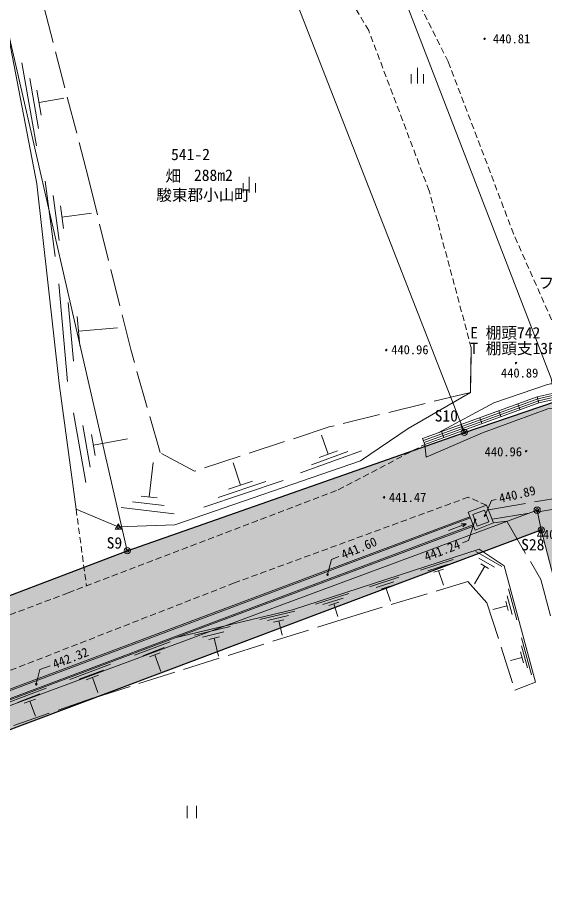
# Model space of a CAD drawing. Units: millimetres, scale not verified. Extents: x 5000 to 205306, y 4475 to 281715.
# Drawn here: x 138922 to 160045, y 36250 to 70959 of the extents above; entities that cross this region are included whole.
import ezdxf
from ezdxf.enums import TextEntityAlignment as Align

# ---------------------------------------------------------------- set-up
doc = ezdxf.new("R2010")
doc.units = ezdxf.units.MM
doc.header["$LTSCALE"] = 250
doc.header["$PDMODE"] = 32
doc.header["$PDSIZE"] = 125
doc.linetypes.add('DASHED', pattern=[7.5, 6, -1.5])
doc.linetypes.add('USER3', pattern=[1.5, 1, -0.5])
for name, color, linetype, lineweight in [('プロットマーク', 5, 'Continuous', 13), ('ベクトルデータ', 30, 'Continuous', 13), ('地番名', 30, 'Continuous', 13), ('汎用Layer', 7, 'Continuous', 13), ('測量図', 6, 'Continuous', 25), ('点名', 6, 'Continuous', 13), ('独標', 7, 'Continuous', 13), ('現況', 7, 'Continuous', 13)]:
    doc.layers.add(name, color=color, linetype=linetype, lineweight=lineweight)
for name, color, linetype in [('地目', 30, 'Continuous'), ('地積', 30, 'Continuous'), ('所有者', 30, 'Continuous'), ('道・水路', 254, 'Continuous')]:
    doc.layers.add(name, color=color, linetype=linetype)
doc.styles.add('ＭＳ ゴシック', font='')
doc.styles.add('ＭＳ 明朝', font='')
doc.styles.get('ＭＳ ゴシック').set_extended_font_data('MS Gothic')
doc.styles.get('ＭＳ 明朝').set_extended_font_data('MS Mincho')

msp = doc.modelspace()

# ---------------------------------------------------------------- hatches: boundary and pattern name
at = {"layer": '独標'}
for points in [[(157613.8, 70099, 0.41422), (157643.8, 70069, 0.41422)], [(153672.7, 57627.5, 0.41422), (153702.7, 57597.5, 0.41422)], [(158873.1, 57110.7, 0.41422), (158903.1, 57080.7, 0.41422)], [(159278.8, 53576.1, 0.41422), (159308.8, 53546.1, 0.41422)], [(157622.2, 50992.1, 0.41422), (157652.2, 50962.1, 0.41422)]]:
    msp.add_hatch(color=256, dxfattribs=at).paths.add_polyline_path(points)
h = msp.add_hatch(color=256, dxfattribs=at)
edge = h.paths.add_edge_path()
edge.add_ellipse((153612.2, 51727.4), major_axis=(23, 19.3), ratio=1, start_angle=140, end_angle=-40)
h = msp.add_hatch(color=256, dxfattribs=at)
edge = h.paths.add_edge_path()
edge.add_ellipse((157258.2, 50820.9), major_axis=(23, 19.3), ratio=1, start_angle=140, end_angle=-40)
h = msp.add_hatch(color=256, dxfattribs=at)
edge = h.paths.add_edge_path()
edge.add_ellipse((151348.5, 48631.3), major_axis=(23, 19.3), ratio=1, start_angle=140.00079, end_angle=-40.00079)
h = msp.add_hatch(color=256, dxfattribs=at)
edge = h.paths.add_edge_path()
edge.add_ellipse((139680.6, 44237.2), major_axis=(23, 19.3), ratio=1, start_angle=140, end_angle=-40)
at = {"layer": '道・水路'}
for color, points in [(256, [(129191, 124211.6), (130981.9, 124310.5), (133649.5, 124448.6), (161326.6, 125956.5), (172380.1, 125739.2), (175068.9, 125753.2), (190022.7, 125498.8), (196623.1, 125929.6), (202005.1, 126428.9), (202005.1, 117113.2), (201288.5, 117070.1), (201029.4, 118038), (192212.3, 119262.8), (189616.5, 118700.8), (165724.3, 119295.8), (153188, 118923), (138192.6, 117935.6), (131377.7, 117415.3), (118886, 116575.5), (110602.4, 116058.6), (73473.8, 113603), (73518.7, 112808.3), (73396.6, 112800.5), (72971.3, 112182.7), (71362, 109845.1), (70823.3, 109062.7), (70680.8, 101076.1), (70261.1, 94545.4), (66929.1, 20630.6), (69957.6, 21809.8), (108771.4, 36437.2), (143328, 49589.7), (156830, 54332.2), (159745.1, 51213.3), (117587.2, 35591), (55567.9, 12897.4), (53734.1, 12140.8), (38185.3, 5704.1), (34928.9, 5704.1), (34328.5, 8117.7), (54647.1, 16455.1), (62550.2, 19373.3), (63908.9, 23521.7), (64643.2, 46960.2), (64843.9, 52456.5), (67043.2, 101910.3), (67024.8, 102977.7), (65898.6, 112058.1), (63950, 110780.8), (59350.4, 108134.2), (52596, 102601.8), (47040.1, 98966.2), (43860.5, 98011.4), (38899.8, 97124.6), (26990.7, 94712.6), (26616.7, 97619.3), (38699.5, 100028.3), (42755.1, 100710.8), (46959.8, 102126.5), (51319.8, 105229.7), (60229.7, 112154.8), (61619.1, 113226.2), (68253.5, 117098), (69636.1, 119433), (72762.1, 126783), (79650.2, 142745.7), (82511.3, 142745.7), (75834.2, 126947.8), (75471, 126110.7), (73258.7, 120992)]), (256, [(202005.1, 63376.5), (200388.5, 62926.6), (173382.3, 55638.9), (173065.2, 55460.1), (162490.7, 52095.9), (161572.2, 51854.9), (167359.7, 29183.4), (165609.2, 28538.4), (159910.2, 50421.1), (159745.1, 51213.3), (156830, 54332.2), (160482.1, 55572.8), (202005.1, 68297)]), (7, [(117587.2, 35591), (159745.1, 51213.3), (159910.2, 50421.1), (127643.5, 38302.4), (71890.9, 17879.5), (70179.2, 17243.1), (55843.5, 12034.3), (55567.9, 12897.4)])]:
    msp.add_hatch(color=color, dxfattribs=at).paths.add_polyline_path(points)

# ---------------------------------------------------------------- linework, layer by layer
at = {"layer": 'プロットマーク'}
msp.add_lwpolyline([(142841.4, 50452.2), (143091.4, 50452.2), (142966.4, 50668.7)], close=True, dxfattribs=at)
at = {"layer": 'プロットマーク', "color": 6}
for centre in [(156830, 54332.2), (159745.1, 51213.3), (159910.2, 50421.1), (143328, 49589.7)]:
    msp.add_circle(centre, 125, dxfattribs=at)
for p in [(156830, 54332.2), (159745.1, 51213.3), (159910.2, 50421.1), (143328, 49589.7)]:
    msp.add_point(p, dxfattribs=at)
at = {"layer": 'プロットマーク'}
msp.add_point((142966.4, 50543.7), dxfattribs=at)
at = {"layer": 'ベクトルデータ', "color": 171}
for points in [[(158249.6, 96972.1), (133143.3, 94361), (137215.5, 75930.5), (137904.8, 73186.5), (143328, 49589.7)], [(145199.7, 95614.9), (160329.8, 56417.7), (160482.1, 55572.8)], [(156830, 54332.2), (148525.2, 75617.2), (137903.4, 73186.2)], [(197933.2, 66793.2), (160482.1, 55572.8), (156830, 54332.2), (143328, 49589.7), (108771.4, 36437.2), (69957.6, 21809.8), (66929.1, 20630.6)]]:
    msp.add_lwpolyline(points, dxfattribs=at)
at = {"layer": 'ベクトルデータ'}
for points in [[(159745.1, 51213.3), (117587.2, 35591), (55567.9, 12897.4), (53734.1, 12140.8), (38185.3, 5704.1)], [(159745.1, 51213.3), (159910.2, 50421.1), (165609.2, 28538.4)], [(159910.2, 50421.1), (127643.5, 38302.4), (71890.9, 17879.5), (70179.2, 17243.1), (55843.5, 12034.3)]]:
    msp.add_lwpolyline(points, dxfattribs=at)
at = {"layer": '汎用Layer'}
for p, q in [((154945.4, 68312.6), (154945.4, 68937.6)), ((154695.4, 68687.6), (154695.4, 68312.6)), ((155195.4, 68687.6), (155195.4, 68312.6)), ((148211.2, 63944.6), (148211.2, 64569.6)), ((147961.2, 64319.6), (147961.2, 63944.6)), ((148461.2, 64319.6), (148461.2, 63944.6)), ((145724.2, 38869.8), (145724.2, 39369.8)), ((146099.2, 38869.8), (146099.2, 39369.8))]:
    msp.add_line(p, q, dxfattribs=at)
at = {"layer": '測量図'}
for points in [[(69957.6, 21809.8), (108771.4, 36437.2), (143328, 49589.7), (156830, 54332.2), (160482.1, 55572.8), (160329.8, 56417.7), (173881.5, 60511.3), (184463.6, 63676.2), (177629.4, 87318.8), (170092.5, 81762), (164353.5, 90808.5), (158249.6, 96972.1), (155698.6, 99626.6), (144153.9, 111771.5), (139673.2, 111606.5), (130725.1, 110252.1), (118866.4, 109261.6), (110167.5, 110591.6), (89744.9, 111648.9)], [(70179.2, 17243.1), (71890.9, 17879.5), (127643.5, 38302.4), (159910.2, 50421.1)]]:
    msp.add_lwpolyline(points, dxfattribs=at)
at = {"layer": '独標'}
for points in [[(157613.8, 70099, 0.41422), (157643.8, 70069, 0.41422)], [(153672.7, 57627.5, 0.41422), (153702.7, 57597.5, 0.41422)], [(158873.1, 57110.7, 0.41422), (158903.1, 57080.7, 0.41422)], [(159278.8, 53576.1, 0.41422), (159308.8, 53546.1, 0.41422)], [(157622.2, 50992.1, 0.41422), (157652.2, 50962.1, 0.41422)]]:
    msp.add_lwpolyline(points, format="xyb", close=True, dxfattribs=at)
for points in [[(157652.2, 50992.1), (157921.1, 51604.1), (158096, 51645.8)], [(157258.2, 50820.9), (156990.9, 49999.2), (156757.7, 49910.3)], [(151348.5, 48631.3), (151499.6, 49235.4), (151799.5, 49360.3)], [(139680.6, 44237.2), (139828.4, 44826.1), (140233.8, 44981.6)]]:
    msp.add_lwpolyline(points, dxfattribs=at)
for centre, start, end in [((157643.8, 70099), 0, 180), ((153702.7, 57627.5), 0, 180), ((158903.1, 57110.7), 0, 180), ((159308.8, 53576.1), 0, 180), ((153612.2, 51727.4), 360, 180), ((153612.2, 51727.4), 180, 360), ((157652.2, 50992.1), 0, 180), ((157258.2, 50820.9), 359.99898, 180.00102), ((157258.2, 50820.9), 180, 360), ((151348.5, 48631.3), 0, 180), ((151348.5, 48631.3), 180.00079, 359.99921), ((139680.6, 44237.2), 359.99898, 180.00102), ((139680.6, 44237.2), 180, 360)]:
    msp.add_arc(centre, 30, start, end, dxfattribs=at)
at = {"layer": '現況', "linetype": 'DASHED'}
for p, q in [((141768, 64497.8), (139514.9, 73227.6)), ((141768, 64497.8), (143464.3, 57646.1)), ((157791.7, 51229.1), (160795.7, 51736.1)), ((157937.8, 50847.3), (160898.9, 51329.1))]:
    msp.add_line(p, q, dxfattribs=at)
at = {"layer": '現況'}
for p, q in [((139101.3, 69131.7), (139695.6, 65809.1)), ((139417.5, 68502.4), (139774.1, 66508.9)), ((139704, 68039.4), (139882.3, 67042.6)), ((139793.2, 67541), (140780, 67717.5)), ((140033.6, 64394.3), (140442.9, 61376.5)), ((140351.5, 63822.8), (140597.1, 62012.1)), ((140649, 63402.2), (140771.8, 62496.8)), ((140710.4, 62949.5), (141890.7, 63109.6)), ((140578.5, 60287.3), (140928.4, 56370.5)), ((140960.3, 59531.8), (141170.3, 57181.7)), ((141324.6, 58972.2), (141429.6, 57797.1)), ((141377.1, 58384.6), (142936.4, 58523.9)), ((161541.4, 56159.9), (159742.7, 55760.1)), ((159767.5, 55680.3), (161566.7, 56080.1)), ((159792.3, 55600.4), (161592, 56000.4)), ((159817.1, 55520.6), (161617.3, 55920.6)), ((159742.7, 55760.1), (155156.1, 54082.7)), ((155184.8, 54004.3), (159767.5, 55680.3)), ((155213.5, 53925.8), (159792.3, 55600.4)), ((159742.7, 55760.1), (159817.1, 55520.6)), ((155242.2, 53847.4), (159817.1, 55520.6)), ((155242.2, 53847.4), (159817.1, 55520.6)), ((158206, 55198.1), (158292.1, 54962.8)), ((158206, 55198.1), (158292.1, 54962.8)), ((158968.5, 55477), (159054.6, 55241.7)), ((158968.5, 55477), (159054.6, 55241.7)), ((141165.1, 55118.5), (141670.9, 52323.2)), ((157443.6, 54919.3), (157529.6, 54684)), ((157443.6, 54919.3), (157529.6, 54684)), ((141540.8, 54609.1), (141844.2, 52931.9)), ((156681.1, 54640.4), (156767.1, 54405.1)), ((156681.1, 54640.4), (156767.1, 54405.1)), ((141891.2, 54239.5), (142042.9, 53400.9)), ((151377.3, 53452.3), (151102.2, 54213.9)), ((155918.6, 54361.6), (156004.7, 54126.3)), ((155918.6, 54361.6), (156004.7, 54126.3)), ((141967, 53820.2), (143339.5, 54068.5)), ((155156.1, 54082.7), (155242.2, 53847.4)), ((155242.2, 53847.4), (155292.8, 53337.5)), ((150265.6, 52706.3), (152709.2, 53589.1)), ((150699.3, 53035.2), (152165.4, 53564.9)), ((151010.8, 53319.9), (151743.9, 53584.8)), ((144203.6, 51743.8), (144361.6, 53120)), ((147860.4, 52221.4), (147562.1, 53106.5)), ((146393.9, 51332.8), (149565.6, 52402)), ((146968.6, 51723.6), (148871.6, 52365.2)), ((147384.7, 52061), (148336.2, 52381.8)), ((143886.4, 51780.2), (144520.7, 51707.4)), ((143537.7, 51541.3), (144806.3, 51395.7)), ((143083.3, 51314.6), (145197.5, 51071.9)), ((156191.4, 50392.8), (156896.5, 50664.4)), ((156705.5, 50661.8), (156896.5, 50664.4)), ((156896.5, 50664.4), (156773.3, 50541.8)), ((158328.7, 48952.8), (157282.6, 49555.8)), ((158038.5, 48933), (157410.9, 49294.8)), ((156376.4, 49235.3), (155070.9, 48811.2)), ((156152.8, 49035.1), (155369.5, 48780.6)), ((157643.8, 48973.5), (157237.3, 48268.2)), ((157800.7, 48883.1), (157486.9, 49063.9)), ((155994.4, 48856.1), (155602.8, 48728.8)), ((155798.6, 48792.5), (155987.8, 48210.1)), ((154203.4, 48529.4), (153029.9, 48148.2)), ((154004.5, 48342.9), (153300.4, 48114.2)), ((153864.3, 48175.5), (153512.3, 48061.1)), ((153688.3, 48118.3), (153868.8, 47562.5)), ((158928.2, 46818.2), (158591.7, 48064.6)), ((152204.6, 47880.1), (150860.3, 47443.4)), ((151968.1, 47693.3), (151161.5, 47431.3)), ((158587.4, 47194.2), (158486.5, 47568.2)), ((158749.4, 47037.4), (158547.5, 47785.2)), ((151798.7, 47528.3), (151395.4, 47397.3)), ((151597.1, 47462.8), (151761, 46958.3)), ((158536.9, 47381.2), (157974.2, 47229.3)), ((150037.7, 47169.9), (148641.8, 46836.7)), ((149785.5, 46990.1), (148948, 46790.1)), ((147448.8, 46551.9), (146017.3, 46210.1)), ((149603.2, 46826.9), (149184.4, 46726.9)), ((149393.8, 46776.9), (149529.8, 46207.3)), ((147197.4, 46337.5), (146338.4, 46132.4)), ((145047.7, 45944.1), (143612.1, 45405.9)), ((147017.5, 46140.2), (146588, 46037.7)), ((146802.8, 46088.9), (146977.2, 45358.3)), ((159521, 44622.8), (159122.3, 46099.5)), ((144809.7, 45705.4), (143948.3, 45382.5)), ((144643.4, 45493.7), (144212.8, 45332.3)), ((159201.2, 45091), (159081.5, 45534)), ((159351.1, 44893.8), (159111.9, 45779.8)), ((144428.1, 45413), (144676.5, 44750.5)), ((159141.4, 45312.5), (158680.8, 45188.1)), ((142655.9, 45047.4), (141022.9, 44435.3)), ((142373.5, 44807), (141393.7, 44439.7)), ((142172.8, 44597.3), (141682.9, 44413.6)), ((141927.8, 44505.4), (142151.1, 43910)), ((140078.4, 44081.2), (138590, 43523.2)), ((159680, 44321.7), (158852.5, 44005.3)), ((139825.6, 43849.9), (138932.6, 43515.1)), ((139647.2, 43646.5), (139200.7, 43479.1)), ((139424, 43562.8), (139648.3, 42964.3))]:
    msp.add_line(p, q, dxfattribs=at)
at = {"layer": '現況', "linetype": 'USER3'}
msp.add_line((141278, 51253.2), (141689.3, 48178.7), dxfattribs=at)
msp.add_lwpolyline([(145735.6, 95070.1), (150955.1, 96083.9), (151880.9, 94869.3), (154475.8, 95822.9), (155380.9, 94645.9), (158327.6, 95622.4), (166384.9, 86208), (167052.5, 86428.8), (169492.2, 81240.9), (166105, 79828.7), (166748.1, 75205), (169270, 68111), (171372.6, 60431.1), (160925.8, 57470.3), (158801.2, 62280.3), (156178.1, 69183.5), (151460.8, 78626.8), (150319.2, 81306.5), (150830.6, 81729.2), (147989.3, 88463.2), (145878.1, 94013.6)], close=True, dxfattribs=at)
for points in [[(157105, 57716.6), (155417.1, 64011.4), (152995.2, 70431.2), (149609.3, 76169.1), (147586.4, 75875.8)], [(99786.9, 32191.6), (108846.4, 35469), (122096.6, 40503.6), (127039.4, 42663.6), (140959.1, 47899.8), (151779.5, 52031.9), (155242.2, 53847.4)], [(157721.3, 51413.2), (156986.4, 51735.3), (147615, 48297.9), (131497.8, 42007.6), (119042.3, 37083.7)]]:
    msp.add_lwpolyline(points, dxfattribs=at)
at = {"layer": '現況'}
for points in [[(138157.4, 73498.9), (138117.5, 72505.7), (139702.2, 64289.3), (140602.3, 56283.5)], [(140602.3, 56283.5), (141278, 51253.2), (142966.4, 50543.7), (145224.4, 50626.2), (152664.7, 53183.9), (154570.8, 54486.6), (157075.2, 55931.9)], [(155778.8, 54310.5), (158010.3, 55517), (160162.9, 56243.9), (161145.3, 56463.9)], [(161766.3, 55451.3), (160173.4, 55278.8), (157550.1, 54306.5), (155292.8, 53337.5)], [(100975.7, 30033.7), (117861.9, 36305.6), (130998.8, 41184.6), (145954.6, 46791.4), (157052.2, 50948.4)], [(100993.1, 29986.9), (117879.3, 36258.7), (131016.3, 41137.8), (145972.2, 46744.6), (157070.1, 50901.7)], [(101113.2, 29658.1), (117983.8, 35977.5), (131121.2, 40856.7), (146077.4, 46463.6), (157177.2, 50621.5)], [(101130.3, 29611.1), (118001.2, 35930.6), (131138.7, 40809.9), (146095, 46416.8), (157195.1, 50574.8)], [(159680, 44321.7), (158422.2, 48980.4), (157417.1, 49652.3), (149945.5, 47225.1), (145279.1, 46110.9)]]:
    msp.add_lwpolyline(points, dxfattribs=at)
at = {"layer": '現況', "linetype": 'DASHED'}
for points in [[(157075.2, 55931.9), (151408.9, 54547.8), (146018.2, 52770.9), (144640.9, 53524.3), (143464.3, 57646.1)], [(157105, 57716.6), (157075.2, 55931.9), (157105, 57716.6), (157075.2, 55931.9)], [(157993.6, 50701.3), (158528.5, 50775), (159892.5, 48429.6), (160704.5, 45432.2)], [(132741.3, 37293), (133980.2, 38761), (133470.1, 40747.1), (142006.7, 43700.9), (152102, 46891), (156972.7, 48350.6), (157733.3, 47506), (158852.5, 44005.3)]]:
    msp.add_lwpolyline(points, dxfattribs=at)
at = {"layer": '現況'}
for points in [[(156982.5, 51130.6), (157721.3, 51413.2), (157993.6, 50701.3), (157254.8, 50418.7)], [(157809.2, 50753.1), (157634.3, 51219.9), (157166.1, 51044.5), (157341, 50577.7)]]:
    msp.add_lwpolyline(points, close=True, dxfattribs=at)

# ---------------------------------------------------------------- texts
at = {"layer": '地番名', "style": 'ＭＳ 明朝'}
msp.add_text('541-2', height=458.2, dxfattribs=at).set_placement((145078.8, 65100.1), align=Align.BOTTOM_LEFT)
at = {"layer": '地目', "style": 'ＭＳ 明朝'}
msp.add_text('畑', height=458.2, dxfattribs=at).set_placement((144855.4, 64238.1), align=Align.BOTTOM_LEFT)
at = {"layer": '地積', "style": 'ＭＳ 明朝'}
msp.add_text('288m2', height=458.2, dxfattribs=at).set_placement((145996.1, 64268.4), align=Align.BOTTOM_LEFT)
at = {"layer": '所有者', "style": 'ＭＳ 明朝'}
msp.add_text('駿東郡小山町', height=458.2, dxfattribs=at).set_placement((144487.7, 63475.9), align=Align.BOTTOM_LEFT)
at = {"layer": '汎用Layer', "style": 'ＭＳ ゴシック'}
for s, p in [('ファン', (159799.4, 59955.2)), ('E 棚頭742', (157060.6, 57954.2)), ('T 棚頭支13R3', (157060.6, 57329.2))]:
    msp.add_text(s, height=458.2, dxfattribs=at).set_placement(p, align=Align.BOTTOM_LEFT)
at = {"layer": '点名', "style": 'ＭＳ 明朝'}
for s, p in [('S10', (155636.7, 54627.9)), ('S9', (142499, 49536.3)), ('S28', (159101.7, 49465.6))]:
    msp.add_text(s, height=458.2, dxfattribs=at).set_placement(p, align=Align.BOTTOM_LEFT)
at = {"layer": '独標', "style": 'ＭＳ ゴシック'}
for s, p in [('440.81', (158718.8, 70099)), ('440.96', (154645.5, 57644.9)), ('440.89', (159041.7, 56711.1)), ('440.96', (158388.8, 53554.9)), ('441.47', (154556.3, 51725))]:
    msp.add_text(s, height=366.6, dxfattribs=at).set_placement(p, align=Align.MIDDLE_CENTER)
for s, rotation, p in [('440.89', 13.392, (158217.7, 51674.7)), ('441.60', 22.62, (151914.8, 49408.4)), ('441.24', 20.854, (155239.1, 49331.9)), ('442.32', 20.985, (140350.5, 45026.3))]:
    msp.add_text(s, height=366.6, rotation=rotation, dxfattribs=at).set_placement(p, align=Align.MIDDLE_LEFT)
msp.add_text('440.78', height=366.6, dxfattribs=at).set_placement((159726.1, 50241.8), align=Align.MIDDLE_LEFT)

doc.saveas('drawing.dxf')
